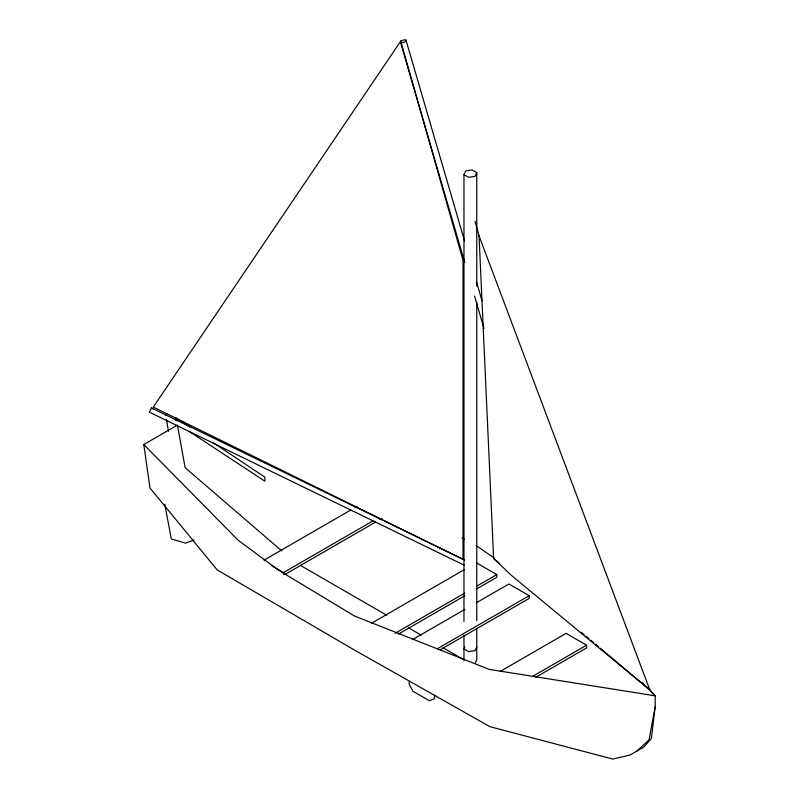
<?xml version="1.0" encoding="UTF-8"?>
<svg xmlns="http://www.w3.org/2000/svg" width="799" height="799" viewBox="0 0 799 799"><rect width="100%" height="100%" fill="white"/><g stroke="black" fill="none" stroke-linecap="round" stroke-linejoin="round"><path stroke-width="1.2" d="M464.778 262.551L400.589 42.507L400.708 41.178L403.395 39.95L405.962 40.04L464.569 240.948M405.962 40.04L405.842 41.368L403.155 42.597L400.589 42.507M600.329 648.259L649.857 689.956L655.21 695.839L655.21 706.556L651.355 738.546L643.724 747.105L630.051 755.005L612.733 759.05L489.967 726.7L354.287 649.957L217.188 569.907L149.952 487.959L143.79 444.534L177.428 425.108L185.118 467.655L281.797 550.93M434.786 695.15L434.247 698.845L429.263 700.673L412.853 691.205L409.048 683.864L409.408 681.427M655.21 706.556L649.058 739.864L636.883 751.06M463.969 621.442L463.969 174.621L465.687 170.926L472.089 169.927L476.773 172.634L476.773 286.212M476.773 172.634L475.065 176.339L468.653 177.328L463.969 174.621M464.828 647.06L463.969 648.908L468.653 651.614L475.065 650.626L476.773 646.92M475.065 663.53L476.773 659.834L476.773 628.204M165.832 415.69L166.761 413.732M464.738 560.019L151.45 407.949L149.323 412.124L464.299 565.213M181.633 422.681L183.74 421.473M264.06 560.099L350.751 510.042M355.036 507.575L357.173 506.336M271.62 565.702L283.495 572.563L373.403 520.648M284.564 574.651L375.54 522.117M379.825 519.65L381.962 518.411M371.395 623.31L464.519 569.547M395.115 633.297L464.688 593.128M476.464 586.326L496.798 574.591L496.798 577.297L476.464 589.033M398.331 634.146L464.688 595.834M412.414 639.679L464.938 609.357M476.733 602.546L508.893 583.979L529.198 595.704L529.198 598.381L440.219 649.747M437.003 648.928L529.198 595.704M500.204 671.42L566.091 633.367L586.606 645.212L586.606 647.919L535.829 677.232M532.593 676.393L586.606 645.212M194.047 540.024L185.578 543.13L171.356 538.975L164.734 504.189M462.012 538.037L464.189 539.195M476.284 562.746L496.798 574.591M300.344 565.362L386.726 615.24M408.319 627.704L421.283 635.185M442.876 647.649L463.39 659.495M151.45 407.949L153.128 408.988M189.003 431.28L264.839 481.178L264.938 477.183L213.563 442.936M189.932 427.185L175.55 417.597L176.14 420.883M476.174 545.547L494.571 558.331M475.065 221.323L479.05 235.835L493.632 558.451L499.355 563.265M581.273 632.219L584.129 634.626M586.037 636.234L588.893 638.641M590.801 640.239L593.657 642.646M595.565 644.254L598.421 646.661M493.632 558.451L511.3 575.29L649.857 689.956L479.05 235.835M143.79 444.534L238.132 540.224L278.701 570.256L354.287 615.919L489.128 669.372L655.21 695.839L646.591 686.91M642.286 682.446L644.014 684.234M476.424 281.608L482.007 300.744M474.546 296.029L483.964 328.319M166.442 419.295L168.469 431.33M476.773 302.441L476.773 620.713M463.969 635.175L463.969 660.643M283.495 572.563L283.495 574.361M400.708 41.178L153.298 407.071L463.021 559.43L463.021 260.344L400.708 41.178"/></g></svg>
